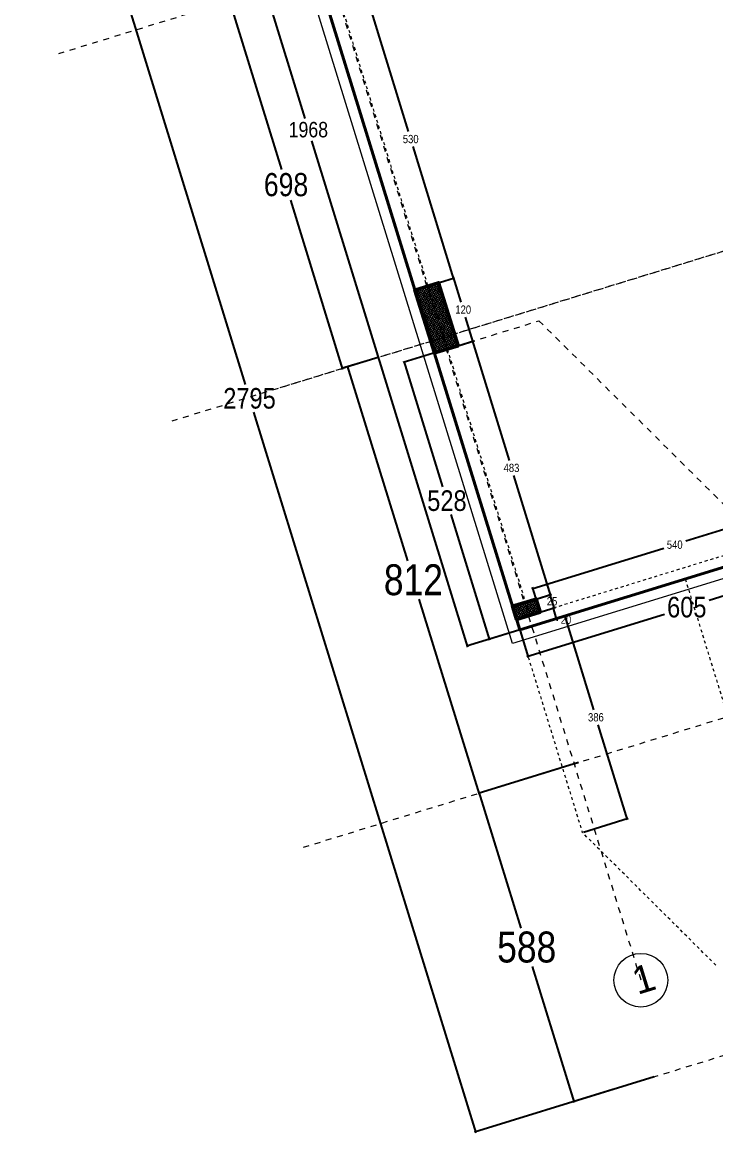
# Model space of a CAD drawing. Header units: centimetres. Extents: x 85226 to 578505, y -13061 to 170378.
# Drawn here: x 441172 to 442434, y 117983 to 120005 of the extents above; entities that cross this region are included whole.
import ezdxf

# ---------------------------------------------------------------- set-up
doc = ezdxf.new("R2010")
doc.units = ezdxf.units.CM
doc.linetypes.add('Dashed', pattern=[10.666667, 5.333333, -5.333333])
for name, color, linetype, lineweight in [('01 Bodrumi_Pen_No__20', 20, 'Continuous', 18), ('Akset_Pen_No__13', 13, 'Continuous', 18), ('ArchiCAD Doors_Pen_No__3', 3, 'Continuous', 18), ('Dimensionet', 150, 'Continuous', 15), ('Dritaret_Pen_No__4', 4, 'Continuous', 18), ('Fasada', 7, 'Continuous', 15), ('muri', 7, 'Continuous', 40), ('Shtyllat', 1, 'Continuous', 25), ('Spotat', 1, 'Continuous', 15)]:
    doc.layers.add(name, color=color, linetype=linetype, lineweight=lineweight)
doc.styles.add('Dimensionet CM', font='swissc.ttf', dxfattribs={"height": 15})
doc.dimstyles.new('Maxi shkronjat', dxfattribs={"dimscale": 2, "dimtxt": 30, "dimasz": 1, "dimexe": 1, "dimexo": 1, "dimgap": 3, "dimtad": 0, "dimtih": 1, "dimtoh": 1, "dimzin": 9, "dimtxsty": 'Dimensionet CM', "dimblk": 'ARCHTICK', "dimcen": 1, "dimdle": 1, "dimadec": 0, "dimazin": 0, "dimtfac": 1, "dimtmove": 0, "dimatfit": 3, "dimldrblk": 'ARCHTICK', "dimfxl": 1, "dimarcsym": 0})

# ---------------------------------------------------------------- blocks, each defined once
blk = doc.blocks.new('_ArchTick')
at = {"layer": 'Spotat', "color": 0, "const_width": 0.15}
blk.add_lwpolyline([(-0.5, -0.5), (0.5, 0.5)], dxfattribs=at)
blk = doc.blocks.new('*D4672')
at = {"layer": 'DEFPOINTS', "color": 0, "transparency": 16777216}
for p in [(441497.6, 120779), (441402.6, 120749.7), (442077.2, 118898.5)]:
    blk.add_point(p, dxfattribs=at)
at = {"layer": 'Dimensionet', "color": 0, "lineweight": -2, "transparency": 16777216}
for p, q in [((441495.7, 120778.4), (441400.7, 120749.1)), ((441402, 120751.6), (441686.1, 119829.9)), ((441982.8, 118867.3), (441698.7, 119789)), ((442075.3, 118897.9), (441980.3, 118868.7))]:
    blk.add_line(p, q, dxfattribs=at)
at = {"layer": 'Dimensionet', "color": 0, "lineweight": -2, "transparency": 16777216, "xscale": 2, "yscale": 2, "zscale": 2}
for p, rotation in [((441402.6, 120749.7), 107.1299999991601), ((441982.2, 118869.3), 287.1299999991601)]:
    blk.add_blockref('_ArchTick', p, dxfattribs=dict(at, rotation=rotation))
at = {"layer": 'Dimensionet', "color": 0, "transparency": 16777216, "insert": (441692.4, 119809.5), "char_height": 15, "attachment_point": 5, "style": 'Dimensionet CM'}
blk.add_mtext('{\\H1.875x;1968}', dxfattribs=at)
blk = doc.blocks.new('*D4675')
at = {"layer": 'DEFPOINTS', "color": 0, "transparency": 16777216}
for p in [(442655.4, 119076.7), (442670.1, 119028.9), (442077.2, 118898.5)]:
    blk.add_point(p, dxfattribs=at)
at = {"layer": 'Dimensionet', "color": 0, "lineweight": -2, "transparency": 16777216}
for p, q in [((442655.9, 119074.8), (442670.7, 119027)), ((442672, 119029.5), (442421.8, 118952.4)), ((442090, 118850.1), (442340.2, 118927.3)), ((442077.8, 118896.6), (442092.5, 118848.8))]:
    blk.add_line(p, q, dxfattribs=at)
at = {"layer": 'Dimensionet', "color": 0, "lineweight": -2, "transparency": 16777216, "xscale": 2, "yscale": 2, "zscale": 2}
for p, rotation in [((442670.1, 119028.9), 17.1299999999269), ((442091.9, 118850.7), 197.1299999999269)]:
    blk.add_blockref('_ArchTick', p, dxfattribs=dict(at, rotation=rotation))
at = {"layer": 'Dimensionet', "color": 0, "transparency": 16777216, "insert": (442381, 118939.8), "char_height": 15, "attachment_point": 5, "style": 'Dimensionet CM'}
blk.add_mtext('{\\H2.5x;605}', dxfattribs=at)
blk = doc.blocks.new('*D4393')
at = {"layer": 'DEFPOINTS', "color": 0, "transparency": 16777216}
for p in [(441763.9, 119377.7), (441823.3, 119396.1), (442185.8, 118657.6)]:
    blk.add_point(p, dxfattribs=at)
at = {"layer": 'Dritaret_Pen_No__4', "color": 0, "lineweight": -2, "transparency": 16777216}
for p, q in [((441821.4, 119395.5), (441762, 119377.2)), ((441763.3, 119379.7), (441872.8, 119024.4)), ((442003.8, 118599.4), (441894.3, 118954.6)), ((442183.9, 118657), (442001.3, 118600.7))]:
    blk.add_line(p, q, dxfattribs=at)
at = {"layer": 'Dritaret_Pen_No__4', "color": 0, "lineweight": -2, "transparency": 16777216, "xscale": 2, "yscale": 2, "zscale": 2}
for p, rotation in [((441763.9, 119377.7), 107.1299999991601), ((442003.2, 118601.3), 287.1299999991601)]:
    blk.add_blockref('_ArchTick', p, dxfattribs=dict(at, rotation=rotation))
at = {"layer": 'Dritaret_Pen_No__4', "color": 0, "transparency": 16777216, "insert": (441883.5, 118989.5), "char_height": 15, "attachment_point": 5, "style": 'Dimensionet CM'}
blk.add_mtext('{\\H3.75x;812}', dxfattribs=at)
blk = doc.blocks.new('*D4394')
at = {"layer": 'DEFPOINTS', "color": 0, "transparency": 16777216}
for p in [(442150.7, 118646.8), (442323.8, 118085.3), (442176.2, 118039.9)]:
    blk.add_point(p, dxfattribs=at)
at = {"layer": 'Dritaret_Pen_No__4', "color": 0, "lineweight": -2, "transparency": 16777216}
for p, q in [((442148.8, 118646.2), (442001.3, 118600.7)), ((442002.6, 118603.2), (442079, 118355.4)), ((442176.8, 118037.9), (442100.5, 118285.7)), ((442321.9, 118084.7), (442174.3, 118039.3))]:
    blk.add_line(p, q, dxfattribs=at)
at = {"layer": 'Dritaret_Pen_No__4', "color": 0, "lineweight": -2, "transparency": 16777216, "xscale": 2, "yscale": 2, "zscale": 2}
for p, rotation in [((442003.2, 118601.3), 107.1299999991601), ((442176.2, 118039.9), 287.1299999991601)]:
    blk.add_blockref('_ArchTick', p, dxfattribs=dict(at, rotation=rotation))
at = {"layer": 'Dritaret_Pen_No__4', "color": 0, "transparency": 16777216, "insert": (442089.7, 118320.6), "char_height": 15, "attachment_point": 5, "style": 'Dimensionet CM'}
blk.add_mtext('{\\H3.75x;588}', dxfattribs=at)
blk = doc.blocks.new('*D4395')
at = {"layer": 'DEFPOINTS', "color": 0, "transparency": 16777216}
for p in [(441709.7, 120090.9), (441549.4, 120041.5), (441801.4, 119389.3)]:
    blk.add_point(p, dxfattribs=at)
at = {"layer": 'Dritaret_Pen_No__4', "color": 0, "lineweight": -2, "transparency": 16777216}
for p, q in [((441707.8, 120090.3), (441547.5, 120040.9)), ((441548.8, 120043.4), (441643.3, 119736.8)), ((441755.4, 119373), (441660.3, 119681.5)), ((441799.5, 119388.7), (441752.9, 119374.4))]:
    blk.add_line(p, q, dxfattribs=at)
at = {"layer": 'Dritaret_Pen_No__4', "color": 0, "lineweight": -2, "transparency": 16777216, "xscale": 2, "yscale": 2, "zscale": 2}
for p, rotation in [((441549.4, 120041.5), 107.1299999991601), ((441754.8, 119375), 287.1299999991601)]:
    blk.add_blockref('_ArchTick', p, dxfattribs=dict(at, rotation=rotation))
at = {"layer": 'Dritaret_Pen_No__4', "color": 0, "transparency": 16777216, "insert": (441651.8, 119709.2), "char_height": 15, "attachment_point": 5, "style": 'Dimensionet CM'}
blk.add_mtext('{\\H2.8125x;698}', dxfattribs=at)
blk = doc.blocks.new('*D4652')
at = {"layer": 'DEFPOINTS', "color": 0, "transparency": 16777216}
for p in [(441964.8, 119416.1), (442106.9, 118954.8), (442133.1, 118962.8)]:
    blk.add_point(p, dxfattribs=at)
at = {"layer": 'Dimensionet', "color": 0, "lineweight": -2, "transparency": 16777216}
for p, q in [((441966.7, 119416.7), (441992.8, 119424.8)), ((441990.3, 119426.1), (442057.8, 119207.2)), ((442133.7, 118960.9), (442066.2, 119179.8)), ((442108.9, 118955.4), (442135, 118963.4))]:
    blk.add_line(p, q, dxfattribs=at)
at = {"layer": 'Dimensionet', "color": 0, "lineweight": -2, "transparency": 16777216, "xscale": 2, "yscale": 2, "zscale": 2}
for p, rotation in [((441990.9, 119424.2), 107.1299999991601), ((442133.1, 118962.8), 287.1299999991601)]:
    blk.add_blockref('_ArchTick', p, dxfattribs=dict(at, rotation=rotation))
at = {"layer": 'Dimensionet', "color": 0, "transparency": 16777216, "insert": (442062, 119193.5), "char_height": 15, "attachment_point": 5, "style": 'Dimensionet CM'}
blk.add_mtext('483', dxfattribs=at)
blk = doc.blocks.new('*D4653')
at = {"layer": 'DEFPOINTS', "color": 0, "transparency": 16777216}
for p in [(442106.9, 118954.8), (442132.1, 118962.6), (442114.3, 118930.9)]:
    blk.add_point(p, dxfattribs=at)
at = {"layer": 'Dimensionet', "color": 0, "lineweight": -2, "transparency": 16777216}
for p, q in [((442108.9, 118955.4), (442134, 118963.1)), ((442140.1, 118936.8), (442131.5, 118964.5)), ((442116.2, 118931.5), (442141.4, 118939.3))]:
    blk.add_line(p, q, dxfattribs=at)
at = {"layer": 'Dimensionet', "color": 0, "lineweight": -2, "transparency": 16777216, "xscale": 2, "yscale": 2, "zscale": 2}
for p, rotation in [((442132.1, 118962.6), 107.1299999991601), ((442139.5, 118938.7), 287.1299999991601)]:
    blk.add_blockref('_ArchTick', p, dxfattribs=dict(at, rotation=rotation))
at = {"layer": 'Dimensionet', "color": 0, "transparency": 16777216, "insert": (442135.8, 118950.6), "char_height": 15, "attachment_point": 5, "style": 'Dimensionet CM'}
blk.add_mtext('25', dxfattribs=at)
blk = doc.blocks.new('*D4654')
at = {"layer": 'DEFPOINTS', "color": 0, "transparency": 16777216}
for p in [(442617, 119133.2), (442623, 119113.8), (442106.9, 118954.8)]:
    blk.add_point(p, dxfattribs=at)
at = {"layer": 'Dimensionet', "color": 0, "lineweight": -2, "transparency": 16777216}
for p, q in [((442618.9, 119133.8), (442379, 119059.9)), ((442622.4, 119115.8), (442616.4, 119135.1)), ((442099.1, 118973.6), (442339, 119047.5)), ((442106.4, 118956.7), (442100.4, 118976.1))]:
    blk.add_line(p, q, dxfattribs=at)
at = {"layer": 'Dimensionet', "color": 0, "lineweight": -2, "transparency": 16777216, "xscale": 2, "yscale": 2, "zscale": 2}
for p, rotation in [((442617, 119133.2), 17.1299999999269), ((442101, 118974.2), 197.1299999999269)]:
    blk.add_blockref('_ArchTick', p, dxfattribs=dict(at, rotation=rotation))
at = {"layer": 'Dimensionet', "color": 0, "transparency": 16777216, "insert": (442359, 119053.7), "char_height": 15, "attachment_point": 5, "style": 'Dimensionet CM'}
blk.add_mtext('540', dxfattribs=at)
blk = doc.blocks.new('*D4657')
at = {"layer": 'DEFPOINTS', "color": 0, "transparency": 16777216}
for p in [(441956.5, 119539.1), (441929.4, 119530.8), (441964.8, 119416.1)]:
    blk.add_point(p, dxfattribs=at)
at = {"layer": 'Dimensionet', "color": 0, "lineweight": -2, "transparency": 16777216}
for p, q in [((441931.3, 119531.4), (441958.4, 119539.7)), ((441955.9, 119541.1), (441970, 119495.5)), ((441992.4, 119422.6), (441978.4, 119468.1)), ((441966.7, 119416.7), (441993.8, 119425.1))]:
    blk.add_line(p, q, dxfattribs=at)
at = {"layer": 'Dimensionet', "color": 0, "lineweight": -2, "transparency": 16777216, "xscale": 2, "yscale": 2, "zscale": 2}
for p, rotation in [((441956.5, 119539.1), 107.1299999991601), ((441991.8, 119424.5), 287.1299999991601)]:
    blk.add_blockref('_ArchTick', p, dxfattribs=dict(at, rotation=rotation))
at = {"layer": 'Dimensionet', "color": 0, "transparency": 16777216, "insert": (441974.2, 119481.8), "char_height": 15, "attachment_point": 5, "style": 'Dimensionet CM'}
blk.add_mtext('120', dxfattribs=at)
blk = doc.blocks.new('*D4658')
at = {"layer": 'DEFPOINTS', "color": 0, "transparency": 16777216}
for p in [(441800.5, 120045.7), (441773.3, 120037.3), (441929.4, 119530.8)]:
    blk.add_point(p, dxfattribs=at)
at = {"layer": 'Dimensionet', "color": 0, "lineweight": -2, "transparency": 16777216}
for p, q in [((441775.2, 120037.9), (441802.4, 120046.2)), ((441799.9, 120047.6), (441874.3, 119806.1)), ((441957.2, 119537.3), (441882.8, 119778.7)), ((441931.3, 119531.4), (441958.5, 119539.8))]:
    blk.add_line(p, q, dxfattribs=at)
at = {"layer": 'Dimensionet', "color": 0, "lineweight": -2, "transparency": 16777216, "xscale": 2, "yscale": 2, "zscale": 2}
for p, rotation in [((441800.5, 120045.7), 107.1299999991601), ((441956.6, 119539.2), 287.1299999991601)]:
    blk.add_blockref('_ArchTick', p, dxfattribs=dict(at, rotation=rotation))
at = {"layer": 'Dimensionet', "color": 0, "transparency": 16777216, "insert": (441878.6, 119792.4), "char_height": 15, "attachment_point": 5, "style": 'Dimensionet CM'}
blk.add_mtext('530', dxfattribs=at)
blk = doc.blocks.new('*D4688')
at = {"layer": 'DEFPOINTS', "color": 0, "transparency": 16777216}
for p in [(442114.3, 118930.9), (442120.2, 118911.8), (442143.5, 118919)]:
    blk.add_point(p, dxfattribs=at)
at = {"layer": 'Dimensionet', "color": 0, "lineweight": -2, "transparency": 16777216}
for p, q in [((442116.2, 118931.5), (442139.5, 118938.7)), ((442137, 118940), (442143.5, 118919)), ((442122.1, 118912.4), (442145.4, 118919.5)), ((442143.5, 118919), (442144.1, 118917)), ((442144.1, 118917), (442146.1, 118917))]:
    blk.add_line(p, q, dxfattribs=at)
at = {"layer": 'Dimensionet', "color": 0, "lineweight": -2, "transparency": 16777216, "xscale": 2, "yscale": 2, "zscale": 2}
for p, rotation in [((442137.6, 118938.1), 107.1299999991601), ((442143.5, 118919), 287.1299999991601)]:
    blk.add_blockref('_ArchTick', p, dxfattribs=dict(at, rotation=rotation))
at = {"layer": 'Dimensionet', "color": 0, "transparency": 16777216, "insert": (442161.1, 118917), "char_height": 15, "attachment_point": 5, "style": 'Dimensionet CM'}
blk.add_mtext('20', dxfattribs=at)
blk = doc.blocks.new('*D4690')
at = {"layer": 'DEFPOINTS', "color": 0, "transparency": 16777216}
for p in [(441921.8, 119402.9), (442077.2, 118898.5), (442022.2, 118881.6)]:
    blk.add_point(p, dxfattribs=at)
at = {"layer": 'Dimensionet', "color": 0, "lineweight": -2, "transparency": 16777216}
for p, q in [((441919.8, 119402.3), (441864.8, 119385.3)), ((441866.2, 119387.8), (441936.7, 119159)), ((442022.8, 118879.7), (441952.3, 119108.5)), ((442075.3, 118897.9), (442020.3, 118881))]:
    blk.add_line(p, q, dxfattribs=at)
at = {"layer": 'Dimensionet', "color": 0, "lineweight": -2, "transparency": 16777216, "xscale": 2, "yscale": 2, "zscale": 2}
for p, rotation in [((441866.8, 119385.9), 107.1299999991601), ((442022.2, 118881.6), 287.1299999991601)]:
    blk.add_blockref('_ArchTick', p, dxfattribs=dict(at, rotation=rotation))
at = {"layer": 'Dimensionet', "color": 0, "transparency": 16777216, "insert": (441944.5, 119133.7), "char_height": 15, "attachment_point": 5, "style": 'Dimensionet CM'}
blk.add_mtext('{\\H2.5x;528}', dxfattribs=at)
blk = doc.blocks.new('*D4693')
at = {"layer": 'DEFPOINTS', "color": 0, "transparency": 16777216}
for p in [(442158.8, 118923.7), (442077.2, 118898.5), (442190.9, 118529.7)]:
    blk.add_point(p, dxfattribs=at)
at = {"layer": 'Dimensionet', "color": 0, "lineweight": -2, "transparency": 16777216}
for p, q in [((442079.1, 118899.1), (442160.7, 118924.3)), ((442158.2, 118925.6), (442211.4, 118753)), ((442273, 118552.9), (442219.8, 118725.6)), ((442192.8, 118530.3), (442274.4, 118555.4))]:
    blk.add_line(p, q, dxfattribs=at)
at = {"layer": 'Dimensionet', "color": 0, "lineweight": -2, "transparency": 16777216, "xscale": 2, "yscale": 2, "zscale": 2}
for p, rotation in [((442158.8, 118923.7), 107.1299999991601), ((442272.4, 118554.8), 287.1299999991601)]:
    blk.add_blockref('_ArchTick', p, dxfattribs=dict(at, rotation=rotation))
at = {"layer": 'Dimensionet', "color": 0, "transparency": 16777216, "insert": (442215.6, 118739.3), "char_height": 15, "attachment_point": 5, "style": 'Dimensionet CM'}
blk.add_mtext('386', dxfattribs=at)
blk = doc.blocks.new('*D4422')
at = {"layer": 'DEFPOINTS', "color": 0, "transparency": 16777216}
for p in [(441365.3, 120714.7), (441173.7, 120655.6), (442248.1, 118062)]:
    blk.add_point(p, dxfattribs=at)
at = {"layer": 'Dritaret_Pen_No__4', "color": 0, "lineweight": -2, "transparency": 16777216}
for p, q in [((441363.4, 120714.1), (441171.8, 120655)), ((441173.1, 120657.5), (441577.5, 119345.4)), ((441997.5, 117982.7), (441593.1, 119294.8)), ((442246.2, 118061.4), (441995, 117984))]:
    blk.add_line(p, q, dxfattribs=at)
at = {"layer": 'Dritaret_Pen_No__4', "color": 0, "lineweight": -2, "transparency": 16777216, "xscale": 2, "yscale": 2, "zscale": 2}
for p, rotation in [((441173.7, 120655.6), 107.1299999991601), ((441996.9, 117984.6), 287.1299999991601)]:
    blk.add_blockref('_ArchTick', p, dxfattribs=dict(at, rotation=rotation))
at = {"layer": 'Dritaret_Pen_No__4', "color": 0, "transparency": 16777216, "insert": (441585.3, 119320.1), "char_height": 15, "attachment_point": 5, "style": 'Dimensionet CM'}
blk.add_mtext('{\\H2.5x;2795}', dxfattribs=at)

msp = doc.modelspace()

# ---------------------------------------------------------------- hatches: boundary and pattern name
at = {"layer": 'Fasada'}
h = msp.add_hatch(dxfattribs=at)
h.set_pattern_fill('ANSI37', color=256, angle=17.13)
h.set_pattern_definition([(62.13, (-739036.9086, 397919.726), (-2.80673339, 1.484207762), []), (152.13, (-739036.9086, 397919.726), (-1.484207762, -2.80673339), [])])
h.paths.add_polyline_path([(441921.754, 119402.86), (441964.758, 119416.114), (441929.413, 119530.791), (441886.409, 119517.536)])
h = msp.add_hatch(dxfattribs=at)
h.set_pattern_fill('ANSI37', color=256, angle=17.13)
h.set_pattern_definition([(62.13, (-736989.2226, 391275.9983), (-2.80673339, 1.484207762), []), (152.13, (-736989.2226, 391275.9983), (-1.484207762, -2.80673339), [])])
h.paths.add_polyline_path([(442071.303, 118917.647), (442114.307, 118930.901), (442106.943, 118954.792), (442063.939, 118941.538)])

# ---------------------------------------------------------------- linework, layer by layer
at = {"layer": '01 Bodrumi_Pen_No__20', "linetype": 'Dashed'}
msp.add_lwpolyline([(442878.026, 118734.765), (442746.626, 118865.481), (442673.355, 119103.208), (442095.194, 118925.011), (441528.87, 120762.452), (445083.847, 121858.144), (445905.615, 119191.911), (443774.54, 118535.085), (443730.359, 118678.431), (443452.911, 118592.918, -0.27723304)], format="xyb", close=True, dxfattribs=at)
at = {"layer": 'Akset_Pen_No__13', "color": 251, "linetype": 'Dashed', "ltscale": 2}
for p, q in [((441238.156, 119948.204), (455205.503, 124253.128)), ((441444.335, 119279.257), (455411.682, 123584.181)), ((441683.649, 118502.801), (455650.996, 122807.724)), ((442074.222, 118008.408), (455824.039, 122246.286))]:
    msp.add_line(p, q, dxfattribs=at)
at = {"layer": 'Akset_Pen_No__13', "linetype": 'Dashed', "ltscale": 2}
for p, q in [((441370.374, 121268.205), (442297.386, 118260.509)), ((441641.006, 119339.874), (445982.643, 120678.024))]:
    msp.add_line(p, q, dxfattribs=at)
at = {"layer": 'Akset_Pen_No__13', "ltscale": 2}
msp.add_circle((442297.386, 118260.509), 48.904, dxfattribs=at)
at = {"layer": 'ArchiCAD Doors_Pen_No__3', "color": 3, "linetype": 'Dashed', "lineweight": 18}
for p, q in [((442378.22, 118991.315), (442468.749, 118697.592)), ((442083.085, 118879.422), (442190.873, 118529.703)), ((442433.712, 118288.127), (442190.873, 118529.703))]:
    msp.add_line(p, q, dxfattribs=at)
at = {"layer": 'Fasada', "linetype": 'Dashed', "ltscale": 2}
for p in [(441964.758, 119416.114), (442724.572, 118852.156)]:
    msp.add_line(p, (442112.034, 119461.507), dxfattribs=at)
at = {"layer": 'Fasada'}
msp.add_lwpolyline([(442846.289, 118702.862), (442706.929, 118841.497), (442642.133, 119051.728), (442063.972, 118873.531), (441472.612, 120792.202), (445113.596, 121914.402), (445961.873, 119162.162), (443744.791, 118478.827), (443700.61, 118622.173), (443466.166, 118549.914, -0.27723304)], format="xyb", close=True, dxfattribs=at)
at = {"layer": 'muri'}
msp.add_lwpolyline([(442860.395, 118717.041), (442724.572, 118852.156), (442655.355, 119076.731), (442077.194, 118898.534), (441497.615, 120778.98), (445100.374, 121889.398), (445936.87, 119175.384), (443758.013, 118503.831), (443713.832, 118647.177), (443460.275, 118569.027, -0.27723304)], format="xyb", close=True, dxfattribs=at)
at = {"layer": 'Shtyllat', "lineweight": 50}
for points in [[(441921.754, 119402.86), (441964.758, 119416.114), (441929.413, 119530.791), (441886.409, 119517.536)], [(442071.303, 118917.647), (442114.307, 118930.901), (442106.943, 118954.792), (442063.939, 118941.538)]]:
    msp.add_lwpolyline(points, close=True, dxfattribs=at)

# ---------------------------------------------------------------- texts
at = {"insert": (442276.536, 118281.445), "char_height": 50, "attachment_point": 1, "rotation": 17.13, "style": 'Dimensionet CM'}
msp.add_mtext('{\\fArial|b0|i0|c0|p34;1}', dxfattribs=at)

# ---------------------------------------------------------------- dimensions: what is measured, and where the dimension line sits
at = {"layer": 'Dimensionet'}
for base, p1, p2, text, picture, middle in [((441402.626, 120749.703), (442077.194, 118898.534), (441497.615, 120778.98), '{\\H1.875x;<>}', '*D4672', (441692.416, 119809.48)), ((442022.191, 118881.582), (441921.754, 119402.86), (442077.194, 118898.534), '{\\H2.5x;<>}', '*D4690', (441944.471, 119133.744))]:
    dim = msp.add_linear_dim(base=base, p1=p1, p2=p2, angle=107.13, text=text, dimstyle='Maxi shkronjat', override={"dimdec": 0}, dxfattribs=at)
    dim.commit()
    dim.dimension.update_dxf_attribs({"geometry": picture, "text_midpoint": middle, "dimtype": 160})
for base, p1, p2, angle, picture, middle in [((441800.5, 120045.661), (441929.413, 119530.791), (441773.306, 120037.279), 107.13, '*D4658', (441878.553, 119792.416)), ((441956.504, 119539.141), (441964.758, 119416.114), (441929.413, 119530.791), 107.13, '*D4657', (441974.176, 119481.802)), ((442617.017, 119133.218), (442106.943, 118954.792), (442622.988, 119113.844), 17.13, '*D4654', (442358.995, 119053.692)), ((442143.466, 118918.96), (442114.307, 118930.901), (442120.197, 118911.789), 107.13, '*D4688', (442161.055, 118917.049))]:
    dim = msp.add_linear_dim(base=base, p1=p1, p2=p2, angle=angle, dimstyle='Maxi shkronjat', dxfattribs=at)
    dim.commit()
    dim.dimension.update_dxf_attribs({"geometry": picture, "text_midpoint": middle})
for base, p1, p2, picture, middle in [((442133.079, 118962.848), (441964.758, 119416.114), (442106.943, 118954.792), '*D4652', (442061.986, 119193.509)), ((442158.769, 118923.677), (442190.873, 118529.703), (442077.194, 118898.534), '*D4693', (442215.609, 118739.261))]:
    dim = msp.add_linear_dim(base=base, p1=p1, p2=p2, angle=107.13, dimstyle='Maxi shkronjat', override={"dimdec": 0}, dxfattribs=at)
    dim.commit()
    dim.dimension.update_dxf_attribs({"geometry": picture, "text_midpoint": middle})
dim = msp.add_linear_dim(base=(442670.089, 119028.929), p1=(442077.194, 118898.534), p2=(442655.355, 119076.731), angle=17.13, text='{\\H2.5x;<>}', dimstyle='Maxi shkronjat', dxfattribs=at)
dim.commit()
dim.dimension.update_dxf_attribs({"geometry": '*D4675', "text_midpoint": (442381.008, 118939.83)})
dim = msp.add_linear_dim(base=(442132.123, 118962.553), p1=(442114.307, 118930.901), p2=(442106.943, 118954.792), angle=107.13, dimstyle='Maxi shkronjat', dxfattribs=at)
dim.commit()
dim.dimension.update_dxf_attribs({"geometry": '*D4653', "text_midpoint": (442135.805, 118950.608), "dimtype": 160})
at = {"layer": 'Dritaret_Pen_No__4'}
for base, p1, p2, angle, text, picture, middle in [((441173.663, 120655.589), (442248.098, 118061.999), (441365.33, 120714.663), 107.13, '{\\H2.5x;<>}', '*D4422', (441585.284, 119320.083)), ((441549.373, 120041.509), (441801.437, 119389.321), (441709.685, 120090.92), 287.13, '{\\H2.8125x;<>}', '*D4395', (441651.799, 119709.186))]:
    dim = msp.add_linear_dim(base=base, p1=p1, p2=p2, angle=angle, text=text, dimstyle='Maxi shkronjat', override={"dimdec": 0}, dxfattribs=at)
    dim.commit()
    dim.dimension.update_dxf_attribs({"geometry": picture, "text_midpoint": middle, "dimtype": 160})
for base, p1, p2, picture, middle in [((441763.88802, 119377.74773), (442185.79348, 118657.56814), (441823.34301, 119396.07256), '*D4393', (441883.54519, 118989.51942)), ((442176.245, 118039.853), (442150.73, 118646.761), (442323.773, 118085.323), '*D4394', (442089.724, 118320.572))]:
    dim = msp.add_linear_dim(base=base, p1=p1, p2=p2, angle=107.13, text='{\\H3.75x;<>}', dimstyle='Maxi shkronjat', override={"dimdec": 0}, dxfattribs=at)
    dim.commit()
    dim.dimension.update_dxf_attribs({"geometry": picture, "text_midpoint": middle})

doc.saveas('drawing.dxf')
